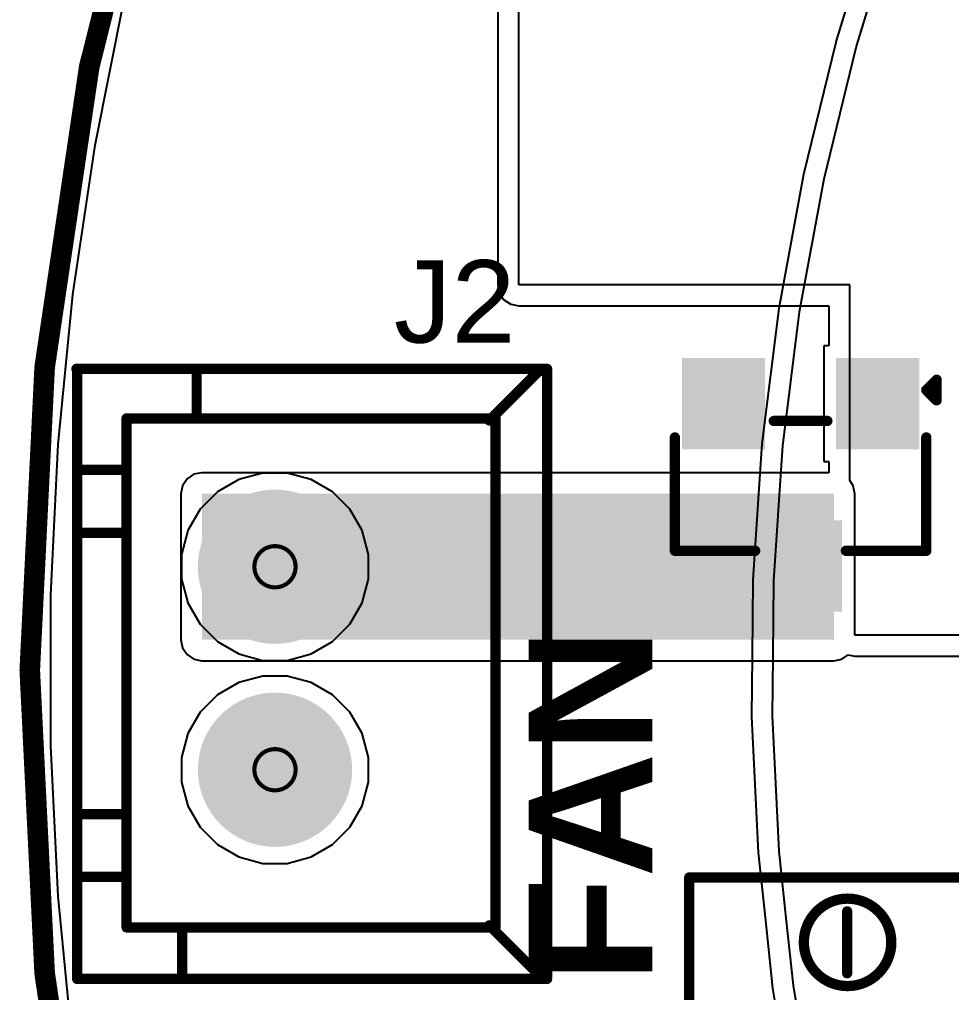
# Model space of a CAD drawing. Header units: inches. Extents: x -38 to 391, y -38 to 85.
# Drawn here: x -38.23 to -26.74, y -3.97 to 8.02 of the extents above; entities that cross this region are included whole.
import ezdxf

# ---------------------------------------------------------------- set-up
doc = ezdxf.new("R2010")
doc.units = ezdxf.units.IN
for name, color, linetype in [('Board Outline', 216, 'Continuous'), ('Bottom Layer', 5, 'Continuous'), ('Bottom Solder', 6, 'Continuous'), ('Drill Drawing', 1, 'Continuous'), ('Multi-Layer', 9, 'Continuous'), ('Pad Holes', 156, 'Continuous'), ('Top Layer', 1, 'Continuous'), ('Top Overlay', 2, 'Continuous'), ('Top Paste', 8, 'Continuous'), ('Top Solder', 216, 'Continuous')]:
    doc.layers.add(name, color=color, linetype=linetype)
doc.styles.add('Arial', font='', dxfattribs={"height": 0.2})
doc.styles.add('Arial_Bold', font='', dxfattribs={"height": 0.2})
doc.styles.get('Arial').set_extended_font_data('Arial')
doc.styles.get('Arial_Bold').set_extended_font_data('Arial', bold=True)

msp = doc.modelspace()

# ---------------------------------------------------------------- hatches: boundary and pattern name
at = {"layer": 'Bottom Layer'}
h = msp.add_hatch(color=5, dxfattribs=at)
edge = h.paths.add_edge_path()
edge.add_arc((-35.07742794, 1.27635762), 0.8999982, 0, 360)
h = msp.add_hatch(color=5, dxfattribs=at)
edge = h.paths.add_edge_path()
edge.add_arc((-35.07736952, -1.22555762), 0.8999982, 0, 360)
at = {"layer": 'Bottom Solder'}
h = msp.add_hatch(color=6, dxfattribs=at)
edge = h.paths.add_edge_path()
edge.add_arc((-35.07742794, 1.27635762), 0.9507981999999999, 0, 360)
h = msp.add_hatch(color=6, dxfattribs=at)
edge = h.paths.add_edge_path()
edge.add_arc((-35.07736952, -1.22555762), 0.9507981999999999, 0, 360)
at = {"layer": 'Multi-Layer'}
h = msp.add_hatch(color=9, dxfattribs=at)
edge = h.paths.add_edge_path()
edge.add_arc((-35.07742794, 1.27635762), 0.8999982, 0, 360)
h = msp.add_hatch(color=9, dxfattribs=at)
edge = h.paths.add_edge_path()
edge.add_arc((-35.07736952, -1.22555762), 0.8999982, 0, 360)
at = {"layer": 'Pad Holes'}
h = msp.add_hatch(color=7, dxfattribs=at)
edge = h.paths.add_edge_path()
edge.add_arc((-35.07742794, 1.27635762), 0.499999, 0, 360)
h = msp.add_hatch(color=7, dxfattribs=at)
edge = h.paths.add_edge_path()
edge.add_arc((-35.07736952, -1.22555762), 0.499999, 0, 360)
at = {"layer": 'Top Layer'}
for points in [[(-29.14040019, 2.82600273), (-29.96040109, 2.82600273), (-29.96040109, 3.74600343), (-29.14040019, 3.74600343)], [(-27.24040399, 2.82599003), (-28.06040489, 2.82599003), (-28.06040489, 3.74599073), (-27.24040399, 3.74599073)], [(-35.97736772, 0.37635942), (-28.19041352, 0.37635942), (-28.19041352, 2.17635582), (-35.97736772, 2.17635582)], [(-28.19041224999999, 0.82600419), (-29.01041315, 0.82600419), (-29.01041315, 1.74600489), (-28.19041224999999, 1.74600489)]]:
    msp.add_hatch(color=1, dxfattribs=at).paths.add_polyline_path(points)
h = msp.add_hatch(color=1, dxfattribs=at)
edge = h.paths.add_edge_path()
edge.add_arc((-35.07742794, 1.27635762), 0.8999982, 0, 360)
h = msp.add_hatch(color=1, dxfattribs=at)
edge = h.paths.add_edge_path()
edge.add_arc((-35.07736952, -1.22555762), 0.8999982, 0, 360)
at = {"layer": 'Top Paste'}
for points in [[(-29.14040019, 2.82600273), (-29.96040109, 2.82600273), (-29.96040109, 3.74600343), (-29.14040019, 3.74600343)], [(-27.24040399, 2.82599003), (-28.06040489, 2.82599003), (-28.06040489, 3.74599073), (-27.24040399, 3.74599073)], [(-28.19041224999999, 0.82600419), (-29.01041315, 0.82600419), (-29.01041315, 1.74600489), (-28.19041224999999, 1.74600489)]]:
    msp.add_hatch(color=8, dxfattribs=at).paths.add_polyline_path(points)
at = {"layer": 'Top Solder'}
for points in [[(-29.03880019, 2.72440273), (-30.06200109, 2.72440273), (-30.06200109, 3.847603429999999), (-29.03880019, 3.847603429999999)], [(-27.13880399, 2.72439003), (-28.16200489, 2.72439003), (-28.16200489, 3.84759073), (-27.13880399, 3.84759073)], [(-28.08881225, 0.7244041899999999), (-29.11201315, 0.7244041899999999), (-29.11201315, 1.84760489), (-28.08881225, 1.84760489)]]:
    msp.add_hatch(color=216, dxfattribs=at).paths.add_polyline_path(points)
h = msp.add_hatch(color=216, dxfattribs=at)
edge = h.paths.add_edge_path()
edge.add_arc((-35.07742794, 1.27635762), 0.9507981999999999, 0, 360)
h = msp.add_hatch(color=216, dxfattribs=at)
edge = h.paths.add_edge_path()
edge.add_arc((-35.07736952, -1.22555762), 0.9507981999999999, 0, 360)

# ---------------------------------------------------------------- linework, layer by layer
at = {"layer": 'Board Outline'}
for points in [[(38.1005842, 0, 0.254, 0.254, 1), (-38.0994158, 0, 0.254, 0.254, 1)], [(-38.1629158, 0, 0.127, 0.127, 1), (-38.0359158, 0, 0.127, 0.127, 1)]]:
    msp.add_lwpolyline(points, format="xyseb", close=True, dxfattribs=at)
at = {"layer": 'Bottom Layer'}
for p, q in [((-27.80314479999999, 8.92515868), (-28.16440646, 7.745420119999999)), ((-27.91459746, 7.676723279999999), (-27.55552274, 8.849319359999999)), ((-37.29516544, 6.47130024), (-36.93269982, 8.29353688)), ((-28.16617684, 7.73817858), (-28.56337442, 6.11219758)), ((-28.31002466, 6.05799144), (-27.91459746, 7.676723279999999)), ((-28.1661743, 7.73818366), (-28.16617684, 7.73817858)), ((-28.16440646, 7.745420119999999), (-28.1661743, 7.73818366)), ((-37.5677684, 4.6335696), (-37.29516544, 6.47130024)), ((-28.56337442, 6.11219758), (-28.86771468, 4.45872616)), ((-28.61167252, 4.41915042), (-28.31002466, 6.05799144)), ((-37.74987624, 2.78459184), (-37.5677684, 4.6335696)), ((-28.86771468, 4.45872616), (-29.07642394, 2.7904821)), ((-28.81852504, 2.76574758), (-28.61167252, 4.41915042)), ((-37.84103684, 0.9289542), (-37.74987624, 2.78459184)), ((-29.07642394, 2.7904821), (-29.11762528, 2.17547444)), ((-28.85922854, 2.1581618), (-28.81852504, 2.76574758)), ((-35.2293555, 2.43035582), (-35.52285504, 2.35171234)), ((-34.92550038, 2.43035582), (-35.2293555, 2.43035582)), ((-34.63200084, 2.35171234), (-34.92550038, 2.43035582)), ((-35.52285504, 2.35171234), (-35.78599904, 2.19978478)), ((-34.36885684, 2.19978478), (-34.63200084, 2.35171234)), ((-35.78599904, 2.19978478), (-36.0008551, 1.98492872)), ((-34.15400078, 1.98492872), (-34.36885684, 2.19978478)), ((-29.11762528, 2.17547444), (-29.18880623999999, 1.11299498)), ((-28.92990911999999, 1.10313978), (-28.85922854, 2.1581618)), ((-36.0008551, 1.98492872), (-36.15278266, 1.72178472)), ((-34.00207322, 1.72178472), (-34.15400078, 1.98492872)), ((-36.15278266, 1.72178472), (-36.23142614, 1.42828518)), ((-33.92342974, 1.42828518), (-34.00207322, 1.72178472)), ((-36.23142614, 1.42828518), (-36.23142614, 1.12443006)), ((-33.92342974, 1.12443006), (-33.92342974, 1.42828518)), ((-36.23142614, 1.12443006), (-36.15278266, 0.83093052)), ((-34.00207322, 0.83093052), (-33.92342974, 1.12443006)), ((-29.18880623999999, 1.11299498), (-29.19755908, 0.17494758)), ((-28.93859338, 0.17253204), (-28.92990911999999, 1.10313978)), ((-37.84103684, 0), (-37.84103684, 0.9289542)), ((-36.15278266, 0.83093052), (-36.0008551, 0.56778652)), ((-34.15400078, 0.56778652), (-34.00207322, 0.83093052)), ((-36.0008551, 0.56778652), (-35.78599904, 0.35293046)), ((-34.36885684, 0.35293046), (-34.15400078, 0.56778652)), ((-35.78599904, 0.35293046), (-35.52285504, 0.2010029)), ((-34.63200084, 0.2010029), (-34.36885684, 0.35293046)), ((-35.52285504, 0.2010029), (-35.2293555, 0.12235942)), ((-35.2293555, 0.12235942), (-34.92550038, 0.12235942)), ((-34.92550038, 0.12235942), (-34.63200084, 0.2010029)), ((-29.19755908, 0.17494758), (-29.20449327999999, -0.5681776799999999)), ((-28.945459, -0.5631764199999999), (-28.93859338, 0.17253204)), ((-37.84103684, -0.9289567399999998), (-37.84103684, 0)), ((-29.20449327999999, -0.5681776799999999), (-29.12342918, -2.24747074)), ((-28.86511626, -2.22751396), (-28.945459, -0.5631764199999999)), ((-37.74987624, -2.7845893), (-37.84103684, -0.9289567399999998)), ((-29.12342918, -2.24747074), (-29.03465618, -3.0833949)), ((-28.77712812, -3.05604672), (-28.86511626, -2.22751396)), ((-37.56777094, -4.633564519999999), (-37.74987624, -2.7845893)), ((-29.03465618, -3.0833949), (-28.94588318, -3.91931398)), ((-28.68913998, -3.88457948), (-28.77712812, -3.05604672)), ((-28.94588318, -3.91931398), (-28.94588572, -3.91931652)), ((-28.94588572, -3.91931652), (-28.94588318, -3.91931652)), ((-28.94588318, -3.91931652), (-28.889198, -4.2631995)), ((-28.62267072, -4.28782226), (-28.68913998, -3.88457948))]:
    msp.add_line(p, q, dxfattribs=at)
at = {"layer": 'Drill Drawing'}
for points in [[(-34.82342793999999, 1.27635762, 0.0508, 0.0508, 1), (-35.33142794, 1.27635762, 0.0508, 0.0508, 1)], [(-35.34412794, 1.27635762, 0.0254, 0.0254, 1), (-35.31872794, 1.27635762, 0.0254, 0.0254, 1)], [(-34.83612794, 1.27635762, 0.0254, 0.0254, 1), (-34.81072794, 1.27635762, 0.0254, 0.0254, 1)], [(-34.82336952, -1.22555762, 0.0508, 0.0508, 1), (-35.33136952, -1.22555762, 0.0508, 0.0508, 1)], [(-35.34406952, -1.22555762, 0.0254, 0.0254, 1), (-35.31866952, -1.22555762, 0.0254, 0.0254, 1)], [(-34.83606952, -1.22555762, 0.0254, 0.0254, 1), (-34.81066952, -1.22555762, 0.0254, 0.0254, 1)]]:
    msp.add_lwpolyline(points, format="xyseb", close=True, dxfattribs=at)
at = {"layer": 'Top Layer'}
for p, q in [((-32.33257948, 10.55040308), (-32.33257948, 4.75062042)), ((-32.07360361999999, 4.75062042), (-32.07360361999999, 10.55040308)), ((-37.29516544, 6.47130024), (-36.93269982, 8.29353688)), ((-37.5677684, 4.6335696), (-37.29516544, 6.47130024)), ((-32.33257948, 4.75062042), (-32.31286654, 4.6515147)), ((-27.99436362, 4.75062042), (-32.07360361999999, 4.75062042)), ((-27.99436362, 2.34013756), (-27.99436362, 4.75062042)), ((-37.74987624, 2.78459184), (-37.5677684, 4.6335696)), ((-32.31286654, 4.6515147), (-32.25672746, 4.567496579999999)), ((-32.25672746, 4.567496579999999), (-32.17270934, 4.5113575)), ((-32.17270934, 4.5113575), (-32.07360361999999, 4.49164456)), ((-32.07360361999999, 4.49164456), (-28.25333948, 4.49164456)), ((-28.25333948, 4.49164456), (-28.25333948, 3.99998946)), ((-28.25333948, 3.99998946), (-28.31440362, 3.99998946)), ((-28.31440362, 3.99998946), (-28.31440362, 2.5719913)), ((-37.84103684, 0.9289542), (-37.74987624, 2.78459184)), ((-28.31440362, 2.5719913), (-28.25333948, 2.5719913)), ((-28.25333948, 2.5719913), (-28.25333948, 2.43533168)), ((-36.07647343999999, 2.41561874), (-36.16049156, 2.35947966)), ((-35.97736772, 2.43533168), (-36.07647343999999, 2.41561874)), ((-28.25333948, 2.43533168), (-35.97736772, 2.43533168)), ((-36.16049156, 2.35947966), (-36.21663064, 2.27546154)), ((-27.95114806, 2.27546154), (-27.99436362, 2.34013756)), ((-36.21663064, 2.27546154), (-36.23634358, 2.17635582)), ((-36.23634358, 2.17635582), (-36.23634358, 0.37635942)), ((-27.93143512, 2.17635582), (-27.95114806, 2.27546154)), ((-27.93143512, 0.4318), (-27.93143512, 2.17635582)), ((-37.84103684, 0), (-37.84103684, 0.9289542)), ((-36.23634358, 0.37635942), (-36.21663064, 0.2772537)), ((-19.3294, 0.4318), (-27.93143512, 0.4318)), ((-36.21663064, 0.2772537), (-36.16049156, 0.19323558)), ((-36.16049156, 0.19323558), (-36.07647343999999, 0.1370965)), ((-36.07647343999999, 0.1370965), (-35.97736772, 0.11738356)), ((-28.19041098, 0.11738356), (-28.09130526, 0.1370965)), ((-28.09130526, 0.1370965), (-28.01342632, 0.18913348)), ((-28.01342632, 0.18913348), (-27.93143512, 0.17282414)), ((-27.93143512, 0.17282414), (-19.32940254, 0.17282414)), ((-37.84103684, -0.9289567399999998), (-37.84103684, 0)), ((-35.97736772, 0.11738356), (-28.19041098, 0.11738356)), ((-35.22929707999999, -0.07155942), (-35.52279662, -0.1502029)), ((-34.92544195999999, -0.07155942), (-35.22929707999999, -0.07155942)), ((-34.63194241999999, -0.1502029), (-34.92544195999999, -0.07155942)), ((-35.52279662, -0.1502029), (-35.78594062, -0.30213046)), ((-34.36879842, -0.30213046), (-34.63194241999999, -0.1502029)), ((-35.78594062, -0.30213046), (-36.00079667999999, -0.5169865199999999)), ((-34.15394236, -0.5169865199999999), (-34.36879842, -0.30213046)), ((-36.00079667999999, -0.5169865199999999), (-36.15272424, -0.7801305199999999)), ((-34.0020148, -0.7801305199999999), (-34.15394236, -0.5169865199999999)), ((-36.15272424, -0.7801305199999999), (-36.23136772, -1.07363006)), ((-33.92337131999999, -1.07363006), (-34.0020148, -0.7801305199999999)), ((-37.74987624, -2.7845893), (-37.84103684, -0.9289567399999998)), ((-36.23136772, -1.07363006), (-36.23136772, -1.37748518)), ((-33.92337131999999, -1.37748518), (-33.92337131999999, -1.07363006)), ((-36.23136772, -1.37748518), (-36.15272424, -1.67098472)), ((-34.0020148, -1.67098472), (-33.92337131999999, -1.37748518)), ((-36.15272424, -1.67098472), (-36.00079667999999, -1.93412872)), ((-34.15394236, -1.93412872), (-34.0020148, -1.67098472)), ((-36.00079667999999, -1.93412872), (-35.78594062, -2.14898478)), ((-34.36879842, -2.14898478), (-34.15394236, -1.93412872)), ((-35.78594062, -2.14898478), (-35.52279662, -2.30091234)), ((-34.63194241999999, -2.30091234), (-34.36879842, -2.14898478)), ((-35.52279662, -2.30091234), (-35.22929707999999, -2.37955582)), ((-35.22929707999999, -2.37955582), (-34.92544195999999, -2.37955582)), ((-34.92544195999999, -2.37955582), (-34.63194241999999, -2.30091234)), ((-37.56777094, -4.633564519999999), (-37.74987624, -2.7845893))]:
    msp.add_line(p, q, dxfattribs=at)
at = {"layer": 'Top Overlay'}
for points in [[(-37.52468237999999, 3.71475, 0.127, 0.127, 0), (-31.7246, 3.71475, 0.127, 0.127, 0)], [(-37.51580254, -3.80365254, 0.127, 0.127, 0), (-37.51579746, 3.696461999999999, 0.127, 0.127, 0)], [(-36.04261524, 3.13055254, 0.127, 0.127, 0), (-36.04260254, 3.714747459999999, 0.127, 0.127, 0)], [(-32.43582285999999, 3.0797373, 0.127, 0.127, 0), (-31.82617968, 3.68935762, 0.127, 0.127, 0)], [(-31.82617968, 3.68935762, 0.127, 0.127, 0), (-31.74999238, 3.68934238, 0.127, 0.127, 0)], [(-31.7246, 3.71475, 0.127, 0.127, 0), (-31.72458476, -3.785362, 0.127, 0.127, 0)], [(-27.05099746, 3.45439492, 0.127, 0.127, 0), (-26.92400254, 3.58139746, 0.127, 0.127, 0)], [(-26.92400254, 3.32739492, 0.127, 0.127, 0), (-26.92400254, 3.58139746, 0.127, 0.127, 0)], [(-27.05099746, 3.45439492, 0.127, 0.127, 0), (-26.92400254, 3.32739492, 0.127, 0.127, 0)], [(-36.90622032, 3.10516016, 0.127, 0.127, 0), (-36.90620254, -3.16864492, 0.127, 0.127, 0)], [(-36.90622032, 3.10516016, 0.127, 0.127, 0), (-32.38500254, 3.10514492, 0.127, 0.127, 0)], [(-32.38500254, 3.10514492, 0.127, 0.127, 0), (-32.38499492, 3.07972714, 0.127, 0.127, 0)], [(-32.3596, -3.16865254, 0.127, 0.127, 0), (-32.35959492, 3.10515, 0.127, 0.127, 0)], [(-28.93060254, 3.07339746, 0.127, 0.127, 0), (-28.27020254, 3.07340508, 0.127, 0.127, 0)], [(-30.1498254, 1.47320254, 0.127, 0.127, 0), (-30.1497873, 2.87021016, 0.127, 0.127, 0)], [(-27.0510127, 1.47319238, 0.127, 0.127, 0), (-27.05100762, 2.87018984, 0.127, 0.127, 0)], [(-37.49040762, 2.47013984, 0.127, 0.127, 0), (-36.90619492, 2.47015254, 0.127, 0.127, 0)], [(-37.50309238, 1.69544746, 0.127, 0.127, 0), (-36.91888984, 1.69544492, 0.127, 0.127, 0)], [(-30.1498254, 1.47320254, 0.127, 0.127, 0), (-29.15919999999999, 1.4732, 0.127, 0.127, 0)], [(-28.04156698, 1.47320762, 0.127, 0.127, 0), (-27.0510127, 1.47319238, 0.127, 0.127, 0)], [(-37.49039999999999, -1.77165, 0.127, 0.127, 0), (-36.9062, -1.77167032, 0.127, 0.127, 0)], [(-37.50309746, -2.54635, 0.127, 0.127, 0), (-36.91889746, -2.54634492, 0.127, 0.127, 0)], [(-29.97219812, -7.45384082, 0.127, 0.127, 0), (-29.97218287999999, -2.55377188, 0.127, 0.127, 0)], [(-29.97218287999999, -2.55377188, 0.127, 0.127, 0), (-20.47220188, -2.55375918, 0.127, 0.127, 0)], [(-28.01607808, -2.81431746, 0.127, 0.127, -212.126453473631), (-28.02623808, -2.81431746, 0.127, 0.127, 0)], [(-28.02623046, -3.35280508, 0.127, 0.127, 0), (-28.02623046, -2.97179746, 0.127, 0.127, 0)], [(-28.02623046, -3.35280508, 0.127, 0.127, 0), (-28.02623046, -2.97179746, 0.127, 0.127, 0)], [(-36.90620254, -3.16864492, 0.127, 0.127, 0), (-32.3596, -3.16865254, 0.127, 0.127, 0)], [(-32.43580254, -3.14325508, 0.127, 0.127, 0), (-31.82619746, -3.75285, 0.127, 0.127, 0)], [(-36.22041524, -3.19405, 0.127, 0.127, 0), (-36.22039746, -3.77826016, 0.127, 0.127, 0)], [(-28.02624062, -3.73380508, 0.127, 0.127, 0), (-28.02623046, -3.35280508, 0.127, 0.127, 0)], [(-31.82619746, -3.75285, 0.127, 0.127, 0), (-31.74999746, -3.75283984, 0.127, 0.127, 0)], [(-37.51580254, -3.80365254, 0.127, 0.127, 0), (-31.72459746, -3.80364746, 0.127, 0.127, 0)]]:
    msp.add_lwpolyline(points, format="xyseb", dxfattribs=at)
for points in [[(-37.55643238, 3.71475, 0.0635, 0.0635, 1), (-37.49293238, 3.71475, 0.0635, 0.0635, 1)], [(-37.54754746, 3.696461999999999, 0.0635, 0.0635, 1), (-37.48404746, 3.696461999999999, 0.0635, 0.0635, 1)], [(-36.07435254, 3.714747459999999, 0.0635, 0.0635, 1), (-36.01085253999999, 3.714747459999999, 0.0635, 0.0635, 1)], [(-31.85792968, 3.68935762, 0.0635, 0.0635, 1), (-31.79442968, 3.68935762, 0.0635, 0.0635, 1)], [(-31.85792968, 3.68935762, 0.0635, 0.0635, 1), (-31.79442968, 3.68935762, 0.0635, 0.0635, 1)], [(-31.78174238, 3.68934238, 0.0635, 0.0635, 1), (-31.71824238, 3.68934238, 0.0635, 0.0635, 1)], [(-31.75635, 3.71475, 0.0635, 0.0635, 1), (-31.69285, 3.71475, 0.0635, 0.0635, 1)], [(-31.75635, 3.71475, 0.0635, 0.0635, 1), (-31.69285, 3.71475, 0.0635, 0.0635, 1)], [(-26.95575254, 3.58139746, 0.0635, 0.0635, 1), (-26.89225254, 3.58139746, 0.0635, 0.0635, 1)], [(-26.95575254, 3.58139746, 0.0635, 0.0635, 1), (-26.89225254, 3.58139746, 0.0635, 0.0635, 1)], [(-27.08274746, 3.45439492, 0.0635, 0.0635, 1), (-27.01924746, 3.45439492, 0.0635, 0.0635, 1)], [(-27.08274746, 3.45439492, 0.0635, 0.0635, 1), (-27.01924746, 3.45439492, 0.0635, 0.0635, 1)], [(-26.95575254, 3.32739492, 0.0635, 0.0635, 1), (-26.89225254, 3.32739492, 0.0635, 0.0635, 1)], [(-26.95575254, 3.32739492, 0.0635, 0.0635, 1), (-26.89225254, 3.32739492, 0.0635, 0.0635, 1)], [(-36.93797032, 3.10516016, 0.0635, 0.0635, 1), (-36.87447031999999, 3.10516016, 0.0635, 0.0635, 1)], [(-36.93797032, 3.10516016, 0.0635, 0.0635, 1), (-36.87447031999999, 3.10516016, 0.0635, 0.0635, 1)], [(-36.07436524, 3.13055254, 0.0635, 0.0635, 1), (-36.01086523999999, 3.13055254, 0.0635, 0.0635, 1)], [(-32.46757286, 3.0797373, 0.0635, 0.0635, 1), (-32.40407286, 3.0797373, 0.0635, 0.0635, 1)], [(-32.41675254, 3.10514492, 0.0635, 0.0635, 1), (-32.35325254, 3.10514492, 0.0635, 0.0635, 1)], [(-32.41675254, 3.10514492, 0.0635, 0.0635, 1), (-32.35325254, 3.10514492, 0.0635, 0.0635, 1)], [(-32.41674492, 3.07972714, 0.0635, 0.0635, 1), (-32.35324492, 3.07972714, 0.0635, 0.0635, 1)], [(-32.39134492, 3.10515, 0.0635, 0.0635, 1), (-32.32784492, 3.10515, 0.0635, 0.0635, 1)], [(-28.96235254, 3.07339746, 0.0635, 0.0635, 1), (-28.89885254, 3.07339746, 0.0635, 0.0635, 1)], [(-28.30195254, 3.07340508, 0.0635, 0.0635, 1), (-28.23845254, 3.07340508, 0.0635, 0.0635, 1)], [(-30.1815373, 2.87021016, 0.0635, 0.0635, 1), (-30.1180373, 2.87021016, 0.0635, 0.0635, 1)], [(-27.08275762, 2.87018984, 0.0635, 0.0635, 1), (-27.01925762, 2.87018984, 0.0635, 0.0635, 1)], [(-37.52215761999999, 2.47013984, 0.0635, 0.0635, 1), (-37.45865762, 2.47013984, 0.0635, 0.0635, 1)], [(-36.93794491999999, 2.47015254, 0.0635, 0.0635, 1), (-36.87444491999999, 2.47015254, 0.0635, 0.0635, 1)], [(-37.53484237999999, 1.69544746, 0.0635, 0.0635, 1), (-37.47134238, 1.69544746, 0.0635, 0.0635, 1)], [(-36.95063983999999, 1.69544492, 0.0635, 0.0635, 1), (-36.88713984, 1.69544492, 0.0635, 0.0635, 1)], [(-30.1815754, 1.47320254, 0.0635, 0.0635, 1), (-30.1180754, 1.47320254, 0.0635, 0.0635, 1)], [(-30.1815754, 1.47320254, 0.0635, 0.0635, 1), (-30.1180754, 1.47320254, 0.0635, 0.0635, 1)], [(-29.19095, 1.4732, 0.0635, 0.0635, 1), (-29.12745, 1.4732, 0.0635, 0.0635, 1)], [(-28.07331698, 1.47320762, 0.0635, 0.0635, 1), (-28.00981698, 1.47320762, 0.0635, 0.0635, 1)], [(-27.0827627, 1.47319238, 0.0635, 0.0635, 1), (-27.0192627, 1.47319238, 0.0635, 0.0635, 1)], [(-27.0827627, 1.47319238, 0.0635, 0.0635, 1), (-27.0192627, 1.47319238, 0.0635, 0.0635, 1)], [(-37.52215, -1.77165, 0.0635, 0.0635, 1), (-37.45865, -1.77165, 0.0635, 0.0635, 1)], [(-36.93795, -1.77167032, 0.0635, 0.0635, 1), (-36.87445, -1.77167032, 0.0635, 0.0635, 1)], [(-37.53484746, -2.54635, 0.0635, 0.0635, 1), (-37.47134746, -2.54635, 0.0635, 0.0635, 1)], [(-36.95064746, -2.54634492, 0.0635, 0.0635, 1), (-36.88714745999999, -2.54634492, 0.0635, 0.0635, 1)], [(-30.00393288, -2.55377188, 0.0635, 0.0635, 1), (-29.94043288, -2.55377188, 0.0635, 0.0635, 1)], [(-30.00393288, -2.55377188, 0.0635, 0.0635, 1), (-29.94043288, -2.55377188, 0.0635, 0.0635, 1)], [(-28.05798808, -2.81431746, 0.0635, 0.0635, 1), (-27.99448808, -2.81431746, 0.0635, 0.0635, 1)], [(-28.04782808, -2.81431746, 0.0635, 0.0635, 1), (-27.98432808, -2.81431746, 0.0635, 0.0635, 1)], [(-28.05798046, -2.97179746, 0.0635, 0.0635, 1), (-27.99448046, -2.97179746, 0.0635, 0.0635, 1)], [(-28.05798046, -2.97179746, 0.0635, 0.0635, 1), (-27.99448046, -2.97179746, 0.0635, 0.0635, 1)], [(-36.93795254, -3.16864492, 0.0635, 0.0635, 1), (-36.87445253999999, -3.16864492, 0.0635, 0.0635, 1)], [(-36.93795254, -3.16864492, 0.0635, 0.0635, 1), (-36.87445253999999, -3.16864492, 0.0635, 0.0635, 1)], [(-32.46755254, -3.14325508, 0.0635, 0.0635, 1), (-32.40405254, -3.14325508, 0.0635, 0.0635, 1)], [(-32.39135, -3.16865254, 0.0635, 0.0635, 1), (-32.32785, -3.16865254, 0.0635, 0.0635, 1)], [(-32.39135, -3.16865254, 0.0635, 0.0635, 1), (-32.32785, -3.16865254, 0.0635, 0.0635, 1)], [(-36.25216524, -3.19405, 0.0635, 0.0635, 1), (-36.18866524, -3.19405, 0.0635, 0.0635, 1)], [(-28.05798046, -3.35280508, 0.0635, 0.0635, 1), (-27.99448046, -3.35280508, 0.0635, 0.0635, 1)], [(-28.05798046, -3.35280508, 0.0635, 0.0635, 1), (-27.99448046, -3.35280508, 0.0635, 0.0635, 1)], [(-28.05798046, -3.35280508, 0.0635, 0.0635, 1), (-27.99448046, -3.35280508, 0.0635, 0.0635, 1)], [(-36.25214746, -3.77826016, 0.0635, 0.0635, 1), (-36.18864746, -3.77826016, 0.0635, 0.0635, 1)], [(-31.85794746, -3.75285, 0.0635, 0.0635, 1), (-31.79444746, -3.75285, 0.0635, 0.0635, 1)], [(-31.85794746, -3.75285, 0.0635, 0.0635, 1), (-31.79444746, -3.75285, 0.0635, 0.0635, 1)], [(-31.78174745999999, -3.75283984, 0.0635, 0.0635, 1), (-31.71824746, -3.75283984, 0.0635, 0.0635, 1)], [(-28.05799062, -3.73380508, 0.0635, 0.0635, 1), (-27.99449062, -3.73380508, 0.0635, 0.0635, 1)], [(-37.54755254, -3.80365254, 0.0635, 0.0635, 1), (-37.48405253999999, -3.80365254, 0.0635, 0.0635, 1)], [(-37.54755254, -3.80365254, 0.0635, 0.0635, 1), (-37.48405253999999, -3.80365254, 0.0635, 0.0635, 1)], [(-31.75634746, -3.80364746, 0.0635, 0.0635, 1), (-31.69284746, -3.80364746, 0.0635, 0.0635, 1)], [(-31.75633476, -3.785362, 0.0635, 0.0635, 1), (-31.69283476, -3.785362, 0.0635, 0.0635, 1)]]:
    msp.add_lwpolyline(points, format="xyseb", close=True, dxfattribs=at)

# ---------------------------------------------------------------- texts
at = {"layer": 'Top Overlay', "style": 'Arial'}
msp.add_text('J2', height=1.016, dxfattribs=at).set_placement((-33.61239149999999, 4.0387651))
at = {"layer": 'Top Overlay', "style": 'Arial_Bold'}
msp.add_text('FAN', height=1.524, rotation=90, dxfattribs=at).set_placement((-30.4292, -3.85444746))

doc.saveas('drawing.dxf')
